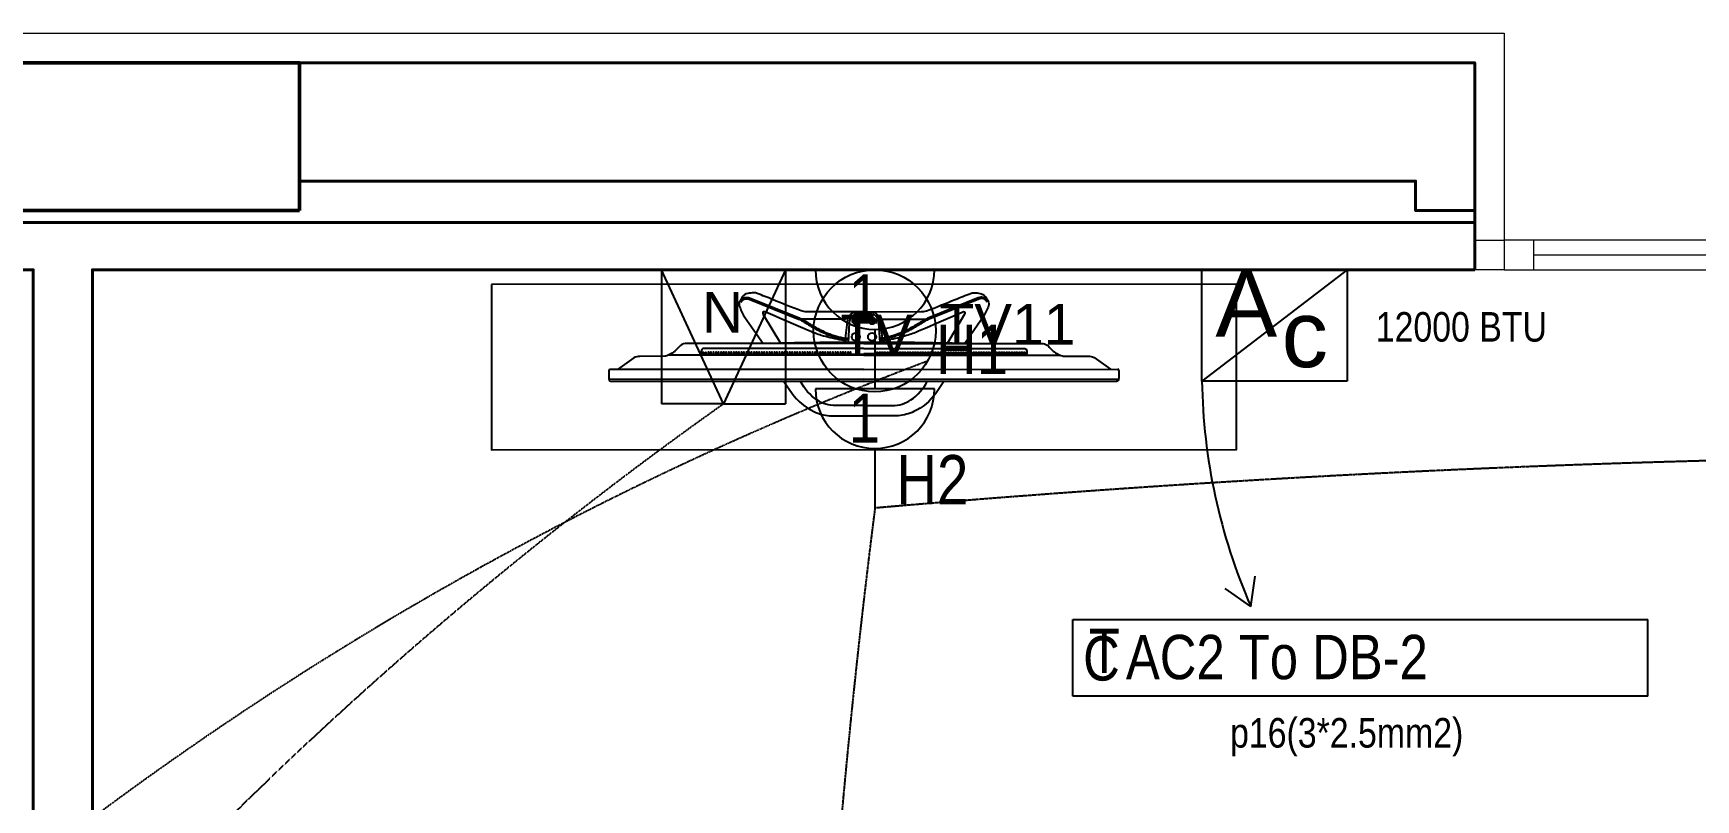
# Model space of a CAD drawing. Header units: inches. Extents: x 23642 to 146359, y -5490 to 33031.
# Drawn here: x 64179 to 67392, y 25142 to 26624 of the extents above; entities that cross this region are included whole.
import ezdxf
from ezdxf.enums import TextEntityAlignment as Align

# ---------------------------------------------------------------- set-up
doc = ezdxf.new("R2010")
doc.units = ezdxf.units.IN
doc.header["$LTSCALE"] = 5
doc.header["$MEASUREMENT"] = 0
doc.linetypes.add('Hidden (½x)', pattern=[0.1875, 0.125, -0.0625])
for name, color, linetype, lineweight in [('00-glass', 140, 'Continuous', 15), ('00-marble', 105, 'Continuous', 20), ('00-structure', 7, 'Continuous', 50), ('00-wall15-20', 30, 'Continuous', 40)]:
    doc.layers.add(name, color=color, linetype=linetype, lineweight=lineweight)
for name, color, linetype in [('dwgmodels.com', 250, 'Continuous'), ('furn', 7, 'Continuous'), ('Lighting', 3, 'Continuous'), ('LowPower', 4, 'Continuous'), ('Power', 2, 'Continuous')]:
    doc.layers.add(name, color=color, linetype=linetype)
doc.styles.add('ROMANS', font='')
doc.styles.get("Standard").update_dxf_attribs({"font": 'arial.ttf'})
doc.styles.get('ROMANS').set_extended_font_data('Arial Narrow')

# ---------------------------------------------------------------- blocks, each defined once
blk = doc.blocks.new('tv table23')
at = {"color": 0}
blk.add_lwpolyline([(0, -900), (400, -900), (400, 900), (0, 900), (0, -900)], dxfattribs=at)
blk = doc.blocks.new('LG-55-la6208-4 top')
at = {"layer": 'dwgmodels.com', "color": 0}
for p, q in [((0, 0), (-138.7, 0)), ((0, 0), (138.7, 0)), ((0, -77), (-432.2, -77)), ((0, -77), (432.2, -77)), ((0, -105.1), (-473.1, -105.1)), ((0, -88.9), (-389, -88.9)), ((0, -88.9), (389, -88.9)), ((0, -105.1), (473.1, -105.1)), ((0, -139.6), (-613.4, -139.6)), ((0, -139.6), (613.4, -139.6)), ((0, -163.3), (-615.7, -163.3)), ((0, -168.4), (-609.1, -168.4)), ((0, -163.3), (615.7, -163.3)), ((0, -168.4), (609.1, -168.4))]:
    blk.add_line(p, q, dxfattribs=at)
for points in [[(-138.7, 0, -0.087489), (-151.2, 2.2, -0.012567), (-220.6, 29.4, 0.010337), (-257.8, 44.2, 0.091985), (-266.1, 45.7, 0.050664), (-280.5, 44.1, 0.157379), (-293.2, 36.8), (-299.8, 25.2, 0.203619), (-301.2, 14.3)], [(138.7, 0, 0.087489), (151.2, 2.2, 0.012567), (220.6, 29.4, -0.010337), (257.8, 44.2, -0.091985), (266.1, 45.7, -0.050664), (280.5, 44.1, -0.157379), (293.2, 36.8), (299.8, 25.2, -0.203619), (301.2, 14.3)], [(-301.2, 14.3, 0.03963), (-288.8, -11.9), (-243.8, -77)], [(-299.8, 25.2), (-296, 29.8, -0.176327), (-288.3, 34.3, -0.124023), (-276.2, 33.4), (-156.5, -14.9, -0.043017), (-145.8, -20.3, 0.007168), (-118.8, -36.5, 0.035791), (-87.7, -51.7, 0.053078), (-44.9, -63.9), (-37.6, -64.3)], [(-297.4, 23.2), (-293.5, 27.7, -0.176327), (-287.8, 31.1, -0.122846), (-277.3, 30.3), (-157.7, -17.9, -0.043017), (-147.5, -23.1, 0.007168), (-120.4, -39.3, 0.035791), (-88.9, -54.7, 0.053299), (-45.3, -67.1), (-37.8, -67.6)], [(-43.6, -74.3), (-43.6, -70.4), (-59.4, -67.6, -0.030959), (-103.2, -57.1, -0.025373), (-132.2, -46.5, -0.003627), (-147.7, -39.8, 0.002957), (-237.1, -1.1, 0.075709), (-241.6, 0, 0.421822), (-244.1, -2, 0.125069), (-243.4, -6.3), (-201.6, -76.1)], [(299.8, 25.2), (296, 29.8, 0.176327), (288.3, 34.3, 0.124023), (276.2, 33.4), (156.5, -14.9, 0.043017), (145.8, -20.3, -0.007168), (118.8, -36.5, -0.035791), (87.7, -51.7, -0.053078), (44.9, -63.9), (37.6, -64.3)], [(297.4, 23.2), (293.5, 27.7, 0.176327), (287.8, 31.1, 0.122846), (277.3, 30.3), (157.7, -17.9, 0.043017), (147.5, -23.1, -0.007168), (120.4, -39.3, -0.035791), (88.9, -54.7, -0.053299), (45.3, -67.1), (37.8, -67.6)], [(43.6, -74.3), (43.6, -70.4), (59.4, -67.6, 0.030959), (103.2, -57.1, 0.025373), (132.2, -46.5, 0.003627), (147.7, -39.8, -0.002957), (237.1, -1.1, -0.075709), (241.6, 0, -0.421822), (244.1, -2, -0.125069), (243.4, -6.3), (201.6, -76.1)], [(301.2, 14.3, -0.03963), (288.8, -11.9), (243.8, -77)], [(-38.2, -14.8, -0.048999), (-41.7, -16.8, -0.126237), (-48.4, -18), (-149.8, -18)], [(-44.9, -63.9), (-39.2, -18.7, -0.06881), (-38.2, -14.8, -0.311157), (-16.5, -1), (0, -1)], [(0, -5.1), (-16.5, -5.1, 0.176327), (-26.9, -8.9, 0.18738), (-35.6, -27.2), (-38.2, -74.3)], [(44.9, -63.9), (39.2, -18.7, 0.06881), (38.2, -14.8, 0.311157), (16.5, -1), (0, -1)], [(0, -5.1), (16.5, -5.1, -0.176327), (26.9, -8.9, -0.18738), (35.6, -27.2), (38.2, -74.3)], [(38.2, -14.8, 0.048999), (41.7, -16.8, 0.126237), (48.4, -18), (149.8, -18)], [(-432.2, -77, 0.185144), (-445.6, -83.7, -0.014846), (-454.5, -92.9, -0.123556), (-479.5, -107.3, -0.051646), (-480.8, -107.6), (-541.6, -107.6, 0.115088), (-556, -110.9), (-595.3, -139.6)], [(432.2, -77, -0.185144), (445.6, -83.7, 0.014846), (454.5, -92.9, 0.123556), (479.5, -107.3, 0.051646), (480.8, -107.6), (541.6, -107.6, -0.115088), (556, -110.9), (595.3, -139.6)], [(-389, -88.9), (-391.6, -91.1, 0.150292), (-393.2, -95.6), (-393.2, -102.2), (0, -102.2)], [(389, -88.9), (391.6, -91.1, -0.150292), (393.2, -95.6), (393.2, -102.2), (0, -102.2)], [(-193.2, -168.4), (-173.6, -197.4, 0.052137), (-173.6, -197.4, 0.127134), (-120.7, -241.3, 0.092146), (-83.2, -251.3, 0.038202)], [(0, -226.9), (-68.6, -226.9, -0.149981), (-113.6, -213.1, -0.12639), (-153.1, -168.4, 0.883679)], [(0, -226.9), (68.6, -226.9, 0.149981), (113.6, -213.1, 0.12639), (153.1, -168.4, -0.883679)], [(193.2, -168.4), (173.6, -197.4, -0.052137), (173.6, -197.4, -0.127134), (120.7, -241.3, -0.092146), (83.2, -251.3, -0.038202)]]:
    blk.add_lwpolyline(points, format="xyb", dxfattribs=at)
for points in [[(-387.1, -102.2), (-387.1, -98), (-388.8, -98), (-388.8, -102.2)], [(-381, -102.2), (-381, -98), (-382.7, -98), (-382.7, -102.2)], [(-374.8, -102.2), (-374.8, -98), (-376.5, -98), (-376.5, -102.2)], [(-368.7, -102.2), (-368.7, -98), (-370.4, -98), (-370.4, -102.2)], [(-362.6, -102.2), (-362.6, -98), (-364.3, -98), (-364.3, -102.2)], [(-356.4, -102.2), (-356.4, -98), (-358.1, -98), (-358.1, -102.2)], [(-350.3, -102.2), (-350.3, -98), (-352, -98), (-352, -102.2)], [(-344.2, -102.2), (-344.2, -98), (-345.9, -98), (-345.9, -102.2)], [(-338, -102.2), (-338, -98), (-339.7, -98), (-339.7, -102.2)], [(-331.9, -102.2), (-331.9, -98), (-333.6, -98), (-333.6, -102.2)], [(-325.8, -102.2), (-325.8, -98), (-327.5, -98), (-327.5, -102.2)], [(-319.6, -102.2), (-319.6, -98), (-321.3, -98), (-321.3, -102.2)], [(-313.5, -102.2), (-313.5, -98), (-315.2, -98), (-315.2, -102.2)], [(-307.4, -102.2), (-307.4, -98), (-309.1, -98), (-309.1, -102.2)], [(-301.2, -102.2), (-301.2, -98), (-302.9, -98), (-302.9, -102.2)], [(-295.1, -102.2), (-295.1, -98), (-296.8, -98), (-296.8, -102.2)], [(-289, -102.2), (-289, -98), (-290.7, -98), (-290.7, -102.2)], [(-282.8, -102.2), (-282.8, -98), (-284.5, -98), (-284.5, -102.2)], [(-276.7, -102.2), (-276.7, -98), (-278.4, -98), (-278.4, -102.2)], [(-270.5, -102.2), (-270.5, -98), (-272.3, -98), (-272.3, -102.2)], [(-264.4, -102.2), (-264.4, -98), (-266.1, -98), (-266.1, -102.2)], [(-258.3, -102.2), (-258.3, -98), (-260, -98), (-260, -102.2)], [(-252.1, -102.2), (-252.1, -98), (-253.9, -98), (-253.9, -102.2)], [(-246, -102.2), (-246, -98), (-247.7, -98), (-247.7, -102.2)], [(-239.9, -102.2), (-239.9, -98), (-241.6, -98), (-241.6, -102.2)], [(-233.7, -102.2), (-233.7, -98), (-235.5, -98), (-235.5, -102.2)], [(-227.6, -102.2), (-227.6, -98), (-229.3, -98), (-229.3, -102.2)], [(-221.5, -102.2), (-221.5, -98), (-223.2, -98), (-223.2, -102.2)], [(-215.3, -102.2), (-215.3, -98), (-217.1, -98), (-217.1, -102.2)], [(-209.2, -102.2), (-209.2, -98), (-210.9, -98), (-210.9, -102.2)], [(-203.1, -102.2), (-203.1, -98), (-204.8, -98), (-204.8, -102.2)], [(-196.9, -102.2), (-196.9, -98), (-198.6, -98), (-198.6, -102.2)], [(-190.8, -102.2), (-190.8, -98), (-192.5, -98), (-192.5, -102.2)], [(-184.7, -102.2), (-184.7, -98), (-186.4, -98), (-186.4, -102.2)], [(-178.5, -102.2), (-178.5, -98), (-180.2, -98), (-180.2, -102.2)], [(-172.4, -102.2), (-172.4, -98), (-174.1, -98), (-174.1, -102.2)], [(-166.3, -102.2), (-166.3, -98), (-168, -98), (-168, -102.2)], [(-160.1, -102.2), (-160.1, -98), (-161.8, -98), (-161.8, -102.2)], [(-154, -102.2), (-154, -98), (-155.7, -98), (-155.7, -102.2)], [(-147.9, -102.2), (-147.9, -98), (-149.6, -98), (-149.6, -102.2)], [(-141.7, -102.2), (-141.7, -98), (-143.4, -98), (-143.4, -102.2)], [(-135.6, -102.2), (-135.6, -98), (-137.3, -98), (-137.3, -102.2)], [(-129.5, -102.2), (-129.5, -98), (-131.2, -98), (-131.2, -102.2)], [(-123.3, -102.2), (-123.3, -98), (-125, -98), (-125, -102.2)], [(-117.2, -102.2), (-117.2, -98), (-118.9, -98), (-118.9, -102.2)], [(-111.1, -102.2), (-111.1, -98), (-112.8, -98), (-112.8, -102.2)], [(-104.9, -102.2), (-104.9, -98), (-106.6, -98), (-106.6, -102.2)], [(-98.8, -102.2), (-98.8, -98), (-100.5, -98), (-100.5, -102.2)], [(-92.7, -102.2), (-92.7, -98), (-94.4, -98), (-94.4, -102.2)], [(-86.5, -102.2), (-86.5, -98), (-88.2, -98), (-88.2, -102.2)], [(-80.4, -102.2), (-80.4, -98), (-82.1, -98), (-82.1, -102.2)], [(-74.3, -102.2), (-74.3, -98), (-76, -98), (-76, -102.2)], [(-68.1, -102.2), (-68.1, -98), (-69.8, -98), (-69.8, -102.2)], [(-62, -102.2), (-62, -98), (-63.7, -98), (-63.7, -102.2)], [(-55.9, -102.2), (-55.9, -98), (-57.6, -98), (-57.6, -102.2)], [(-49.7, -102.2), (-49.7, -98), (-51.4, -98), (-51.4, -102.2)], [(-43.6, -102.2), (-43.6, -98), (-45.3, -98), (-45.3, -102.2)], [(-37.5, -102.2), (-37.5, -98), (-39.2, -98), (-39.2, -102.2)], [(-31.3, -102.2), (-31.3, -98), (-33, -98), (-33, -102.2)], [(31.3, -102.2), (31.3, -98), (33, -98), (33, -102.2)], [(37.5, -102.2), (37.5, -98), (39.2, -98), (39.2, -102.2)], [(43.6, -102.2), (43.6, -98), (45.3, -98), (45.3, -102.2)], [(49.7, -102.2), (49.7, -98), (51.4, -98), (51.4, -102.2)], [(55.9, -102.2), (55.9, -98), (57.6, -98), (57.6, -102.2)], [(62, -102.2), (62, -98), (63.7, -98), (63.7, -102.2)], [(68.1, -102.2), (68.1, -98), (69.8, -98), (69.8, -102.2)], [(74.3, -102.2), (74.3, -98), (76, -98), (76, -102.2)], [(80.4, -102.2), (80.4, -98), (82.1, -98), (82.1, -102.2)], [(86.5, -102.2), (86.5, -98), (88.2, -98), (88.2, -102.2)], [(92.7, -102.2), (92.7, -98), (94.4, -98), (94.4, -102.2)], [(98.8, -102.2), (98.8, -98), (100.5, -98), (100.5, -102.2)], [(104.9, -102.2), (104.9, -98), (106.6, -98), (106.6, -102.2)], [(111.1, -102.2), (111.1, -98), (112.8, -98), (112.8, -102.2)], [(117.2, -102.2), (117.2, -98), (118.9, -98), (118.9, -102.2)], [(123.3, -102.2), (123.3, -98), (125, -98), (125, -102.2)], [(129.5, -102.2), (129.5, -98), (131.2, -98), (131.2, -102.2)], [(135.6, -102.2), (135.6, -98), (137.3, -98), (137.3, -102.2)], [(141.7, -102.2), (141.7, -98), (143.4, -98), (143.4, -102.2)], [(147.9, -102.2), (147.9, -98), (149.6, -98), (149.6, -102.2)], [(154, -102.2), (154, -98), (155.7, -98), (155.7, -102.2)], [(160.1, -102.2), (160.1, -98), (161.8, -98), (161.8, -102.2)], [(166.3, -102.2), (166.3, -98), (168, -98), (168, -102.2)], [(172.4, -102.2), (172.4, -98), (174.1, -98), (174.1, -102.2)], [(178.5, -102.2), (178.5, -98), (180.2, -98), (180.2, -102.2)], [(184.7, -102.2), (184.7, -98), (186.4, -98), (186.4, -102.2)], [(190.8, -102.2), (190.8, -98), (192.5, -98), (192.5, -102.2)], [(196.9, -102.2), (196.9, -98), (198.6, -98), (198.6, -102.2)], [(203.1, -102.2), (203.1, -98), (204.8, -98), (204.8, -102.2)], [(209.2, -102.2), (209.2, -98), (210.9, -98), (210.9, -102.2)], [(215.3, -102.2), (215.3, -98), (217.1, -98), (217.1, -102.2)], [(221.5, -102.2), (221.5, -98), (223.2, -98), (223.2, -102.2)], [(227.6, -102.2), (227.6, -98), (229.3, -98), (229.3, -102.2)], [(233.7, -102.2), (233.7, -98), (235.5, -98), (235.5, -102.2)], [(239.9, -102.2), (239.9, -98), (241.6, -98), (241.6, -102.2)], [(246, -102.2), (246, -98), (247.7, -98), (247.7, -102.2)], [(252.1, -102.2), (252.1, -98), (253.9, -98), (253.9, -102.2)], [(258.3, -102.2), (258.3, -98), (260, -98), (260, -102.2)], [(264.4, -102.2), (264.4, -98), (266.1, -98), (266.1, -102.2)], [(270.5, -102.2), (270.5, -98), (272.3, -98), (272.3, -102.2)], [(276.7, -102.2), (276.7, -98), (278.4, -98), (278.4, -102.2)], [(282.8, -102.2), (282.8, -98), (284.5, -98), (284.5, -102.2)], [(289, -102.2), (289, -98), (290.7, -98), (290.7, -102.2)], [(295.1, -102.2), (295.1, -98), (296.8, -98), (296.8, -102.2)], [(301.2, -102.2), (301.2, -98), (302.9, -98), (302.9, -102.2)], [(307.4, -102.2), (307.4, -98), (309.1, -98), (309.1, -102.2)], [(313.5, -102.2), (313.5, -98), (315.2, -98), (315.2, -102.2)], [(319.6, -102.2), (319.6, -98), (321.3, -98), (321.3, -102.2)], [(325.8, -102.2), (325.8, -98), (327.5, -98), (327.5, -102.2)], [(331.9, -102.2), (331.9, -98), (333.6, -98), (333.6, -102.2)], [(338, -102.2), (338, -98), (339.7, -98), (339.7, -102.2)], [(344.2, -102.2), (344.2, -98), (345.9, -98), (345.9, -102.2)], [(350.3, -102.2), (350.3, -98), (352, -98), (352, -102.2)], [(356.4, -102.2), (356.4, -98), (358.1, -98), (358.1, -102.2)], [(362.6, -102.2), (362.6, -98), (364.3, -98), (364.3, -102.2)], [(368.7, -102.2), (368.7, -98), (370.4, -98), (370.4, -102.2)], [(374.8, -102.2), (374.8, -98), (376.5, -98), (376.5, -102.2)], [(381, -102.2), (381, -98), (382.7, -98), (382.7, -102.2)], [(387.1, -102.2), (387.1, -98), (388.8, -98), (388.8, -102.2)], [(-615.9, -142.1), (-615.9, -161.6)], [(615.9, -142.1), (615.9, -161.6)], [(-83.2, -251.3), (0, -251.3)], [(83.2, -251.3), (0, -251.3)]]:
    blk.add_lwpolyline(points, dxfattribs=at)
for centre, radius in [((-19.7, -22.3), 8.15), ((19.7, -22.3), 8.15), ((-19.7, -60.8), 9.83), ((19.7, -60.8), 9.83)]:
    blk.add_circle(centre, radius, dxfattribs=at)
for centre, radius, start, end in [((-17.1, -9243.4), 9169.1, 89.89295, 91.41678), ((17.1, -9243.4), 9169.1, 88.58322, 90.10705), ((-613.4, -142.1), 2.56, 90, 180), ((613.4, -142.1), 2.56, 0, 90), ((-609.1, -161.6), 6.82, 180, 270), ((609.1, -161.6), 6.82, 270, 0)]:
    blk.add_arc(centre, radius, start, end, dxfattribs=at)
blk = doc.blocks.new('tv t2')
at = {"color": 0}
blk.add_blockref('tv table23', (0, 0), dxfattribs=at)
at = {"color": 0, "rotation": 90}
blk.add_blockref('LG-55-la6208-4 top', (66.3, 0), dxfattribs=at)

msp = doc.modelspace()

# ---------------------------------------------------------------- linework, layer by layer
at = {"layer": '00-glass'}
for points in [[(67022.28713, 26166.37528), (66965.14427, 26166.37528), (66965.14427, 26223.51813), (67022.28713, 26223.51813)], [(67022.28713, 26166.37528), (69308.00142, 26166.37528), (69308.00142, 26223.51813), (67022.28713, 26223.51813), (67022.28713, 26166.37528)], [(67022.28713, 26166.37528), (67079.42999, 26166.37528), (67079.42999, 26223.51813), (67022.28713, 26223.51813)]]:
    msp.add_lwpolyline(points, close=True, dxfattribs=at)
msp.add_lwpolyline([(67079.42999, 26194.94671), (67422.28713, 26194.94671)], dxfattribs=at)
at = {"layer": '00-marble', "transparency": 33554687}
msp.add_lwpolyline([(64065.14427, 26623.51813), (67022.28713, 26623.51813), (67022.28713, 26223.51813)], dxfattribs=at)
at = {"layer": '00-structure'}
msp.add_lwpolyline([(64693.7157, 26280.66099), (63950.85856, 26280.66099), (63950.85856, 26566.37528), (64693.7157, 26566.37528)], close=True, dxfattribs=at)
at = {"layer": '00-wall15-20'}
for points in [[(66965.14427, 26280.66099), (66850.85856, 26280.66099), (66850.85856, 26337.80385), (64693.7157, 26337.80385), (64693.7157, 26566.37528), (66965.14427, 26566.37528), (66965.14427, 26280.66099)], [(66965.14427, 26166.37528), (66965.14427, 26257.80385), (62722.28713, 26257.80385), (62722.28713, 26166.37528), (64179.42999, 26166.37528), (64179.42999, 21709.23242), (59636.57285, 21709.23242), (59636.57285, 21594.94671), (64350.85856, 21594.94671), (64350.85856, 21594.94671), (65608.00142, 21594.94671), (65608.00142, 21509.23242), (65722.28713, 21509.23242), (65722.28713, 22623.51813), (65608.00142, 22623.51813), (65608.00142, 21709.23242), (64293.7157, 21709.23242), (64293.7157, 26166.37528), (66965.14427, 26166.37528)], [(66965.14427, 26280.66099), (66965.14427, 26257.80385)]]:
    msp.add_lwpolyline(points, dxfattribs=at)
at = {"layer": 'Lighting'}
msp.add_arc((60551.41663, 44953.38692), 21493.24474, 287.9690152, 296.551642796, dxfattribs=at)
at = {"layer": 'LowPower', "ltscale": 20, "transparency": 33554687}
for p, q in [((65513.50189, 25906.92873), (65393.62055, 26166.3441)), ((65393.62055, 26166.3441), (65633.38323, 26166.3441)), ((65393.62055, 26166.3441), (65393.62055, 25906.92873)), ((65633.38323, 26166.3441), (65513.50189, 25906.92873)), ((65633.38323, 26166.3441), (65633.38323, 25906.92873)), ((65513.50189, 25906.92873), (65393.62055, 25906.92873)), ((65513.50189, 25906.92873), (65633.38323, 25906.92873))]:
    msp.add_line(p, q, dxfattribs=at)
msp.add_circle((65805.58445, 26048.17941), 117.91608, dxfattribs=at)
at = {"layer": 'LowPower', "linetype": 'Hidden (½x)', "transparency": 33554687}
for centre, radius, start, end in [((68220.4111, 19848.62802), 6562.03332, 110.633835286, 175.724841165), ((69945.12033, 19648.75535), 7668.37506, 125.303565428, 174.848518412)]:
    msp.add_arc(centre, radius, start, end, dxfattribs=at)
at = {"layer": 'Power'}
for p, q in [((65921.23353, 26166.09437), (65690.95825, 26166.09437)), ((66438.01817, 25951.13923), (66438.01817, 26166.94324)), ((66438.01817, 26166.94324), (66718.93604, 26166.94324)), ((66718.48307, 26166.04585), (66438.01817, 25951.13923)), ((66718.93604, 26166.94324), (66718.93604, 25951.13923)), ((65806.09589, 26050.95673), (65806.09589, 25935.81909)), ((65921.23353, 25935.81909), (65690.95825, 25935.81909)), ((66718.93604, 25951.13923), (66438.01817, 25951.13923)), ((65806.09589, 25820.68144), (65806.09589, 25705.5438)), ((66532.35072, 25515.4309), (66483.16279, 25550.01943)), ((66532.35072, 25515.4309), (66540.87531, 25573.65005)), ((66188.32295, 25490.43219), (67299.92144, 25490.43219)), ((66188.32295, 25341.61532), (66188.32295, 25490.43219)), ((67299.92144, 25341.61532), (67299.92144, 25490.43219)), ((67299.92144, 25341.61532), (66188.32295, 25341.61532))]:
    msp.add_line(p, q, dxfattribs=at)
for centre, radius, start, end in [((65806.09589, 26166.09437), 115.13764, 180, 0), ((65806.09589, 25935.81909), 115.13764, 180, 0), ((67578.41096, 25969.97287), 1140.5483, 180.9461553, 203.48627251)]:
    msp.add_arc(centre, radius, start, end, dxfattribs=at)
at = {"layer": 'Power', "linetype": 'Hidden (½x)'}
for centre, radius, start, end in [((68133.39391, -1041.82546), 26848.42785, 86.124757001, 94.972801829), ((81675.14463, 23683.78293), 15997.3193, 172.739472999, 184.272758639)]:
    msp.add_arc(centre, radius, start, end, dxfattribs=at)

# ---------------------------------------------------------------- block references
at = {"layer": 'furn', "xscale": 0.7999999999999998, "yscale": 0.7999999999999998, "zscale": 0.7999999999999998, "rotation": 270.0307814805834}
msp.add_blockref('tv t2', (65784.7361, 26138.22687), dxfattribs=at)

# ---------------------------------------------------------------- texts
at = {"layer": 'LowPower', "ltscale": 20, "transparency": 33554687}
for s, height, p in [('N', 78.61072, (65511.53662, 26083.80284)), ('TV11', 78.610717, (66062.08822, 26061.02952)), ('TV', 78.610717, (65809.51499, 26040.31834))]:
    msp.add_text(s, height=height, dxfattribs=at).set_placement(p, align=Align.MIDDLE)
at = {"layer": 'Power', "style": 'ROMANS'}
for s, height, p in [('1', 95.18654, (65755.24242, 26062.10396)), ('H1', 95.186544, (65924.02025, 25964.85416)), ('12000 BTU', 57.111927, (66773.95512, 26027.29737)), ('1', 95.18654, (65755.24242, 25831.82868)), ('H2', 95.186544, (65847.36177, 25712.815)), ('C', 85.66789, (66208.38303, 25372.08637)), ('T', 85.66789, (66219.35122, 25386.4759)), ('AC2 To DB-2', 85.6678898, (66291.18757, 25374.71457)), ('p16(3*2.5mm2)', 57.1119265, (66492.39046, 25242.52035))]:
    msp.add_text(s, height=height, dxfattribs=at).set_placement(p)
at = {"layer": 'Power'}
for s, p in [('A', (66463.8743, 26036.65358)), ('c', (66591.93168, 25977.97561))]:
    msp.add_text(s, height=128.50183, dxfattribs=at).set_placement(p)

doc.saveas('drawing.dxf')
